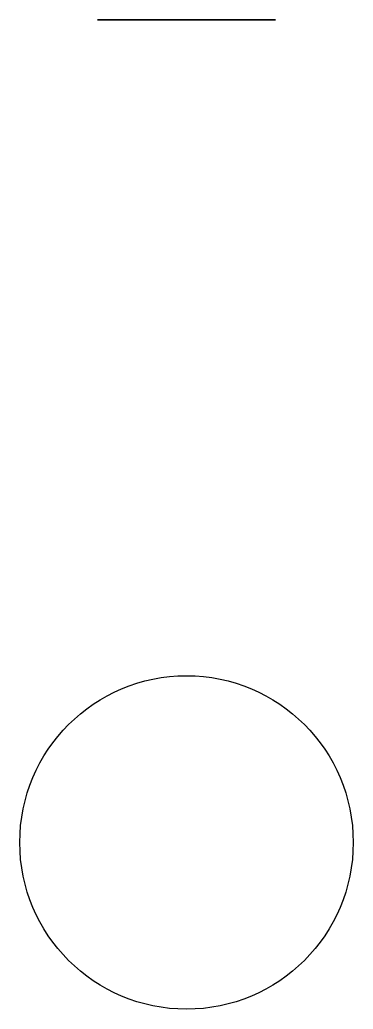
# Model space of a CAD drawing. Extents: x -7.5 to 7.5, y -7.5 to 37.
import ezdxf

# ---------------------------------------------------------------- set-up
doc = ezdxf.new("R2010")
doc.units = 0
doc.header["$LTSCALE"] = 100
doc.layers.get('0').update_dxf_attribs({"linetype": 'CONTINUOUS'})

msp = doc.modelspace()

# ---------------------------------------------------------------- linework, layer by layer
at = {"color": 3, "extrusion": (0, -1, 2.22045e-16)}
msp.add_circle((0, 0, -37), 4, dxfattribs=at)
at = {"color": 3}
msp.add_circle((0, 0, -7.868), 7.5, dxfattribs=at)

doc.saveas('drawing.dxf')
